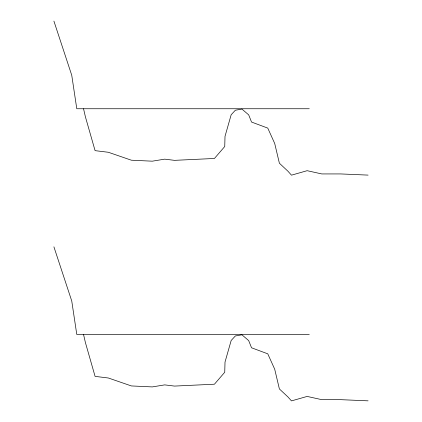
<?xml version="1.0" encoding="UTF-8"?>
<svg xmlns="http://www.w3.org/2000/svg" width="422" height="422" viewBox="0 0 422 422"><rect width="100%" height="100%" fill="white"/><g stroke="black" fill="none" stroke-linecap="round" stroke-linejoin="round"><path stroke-width="0.63" d="M309.273 108.744L76.783 108.744L71.751 75.285L53.91 21.1M309.273 334.477L76.783 334.477L71.751 301.018L53.91 246.833M368.089 175.109L340.612 173.933L321.78 173.933L307.137 170.694L291.481 175.167L287.925 171.205L279.385 163.208L274.711 143.491L267.764 128.098L251.538 122.048L248.685 114.868L241.938 109.076L235.349 110.237L231.172 114.752L225.016 136.343L224.741 146.513L214.434 158.472L174.497 160.349L164.691 159.152L152.289 161.178L131.39 160.207L108.338 152.268L95.082 150.649L85.413 116.862L83.54 108.744M368.089 400.842L340.612 399.66L321.78 399.66L307.137 396.427L291.481 400.9L287.925 396.938L279.385 388.942L274.711 369.224L267.764 353.826L251.538 347.781L248.685 340.601L241.938 334.81L235.349 335.97L231.172 340.485L225.016 362.076L224.741 372.246L214.434 384.205L174.497 386.083L164.691 384.885L152.289 386.911L131.39 385.94L108.338 377.996L95.082 376.377L85.413 342.595L83.54 334.477"/></g></svg>
